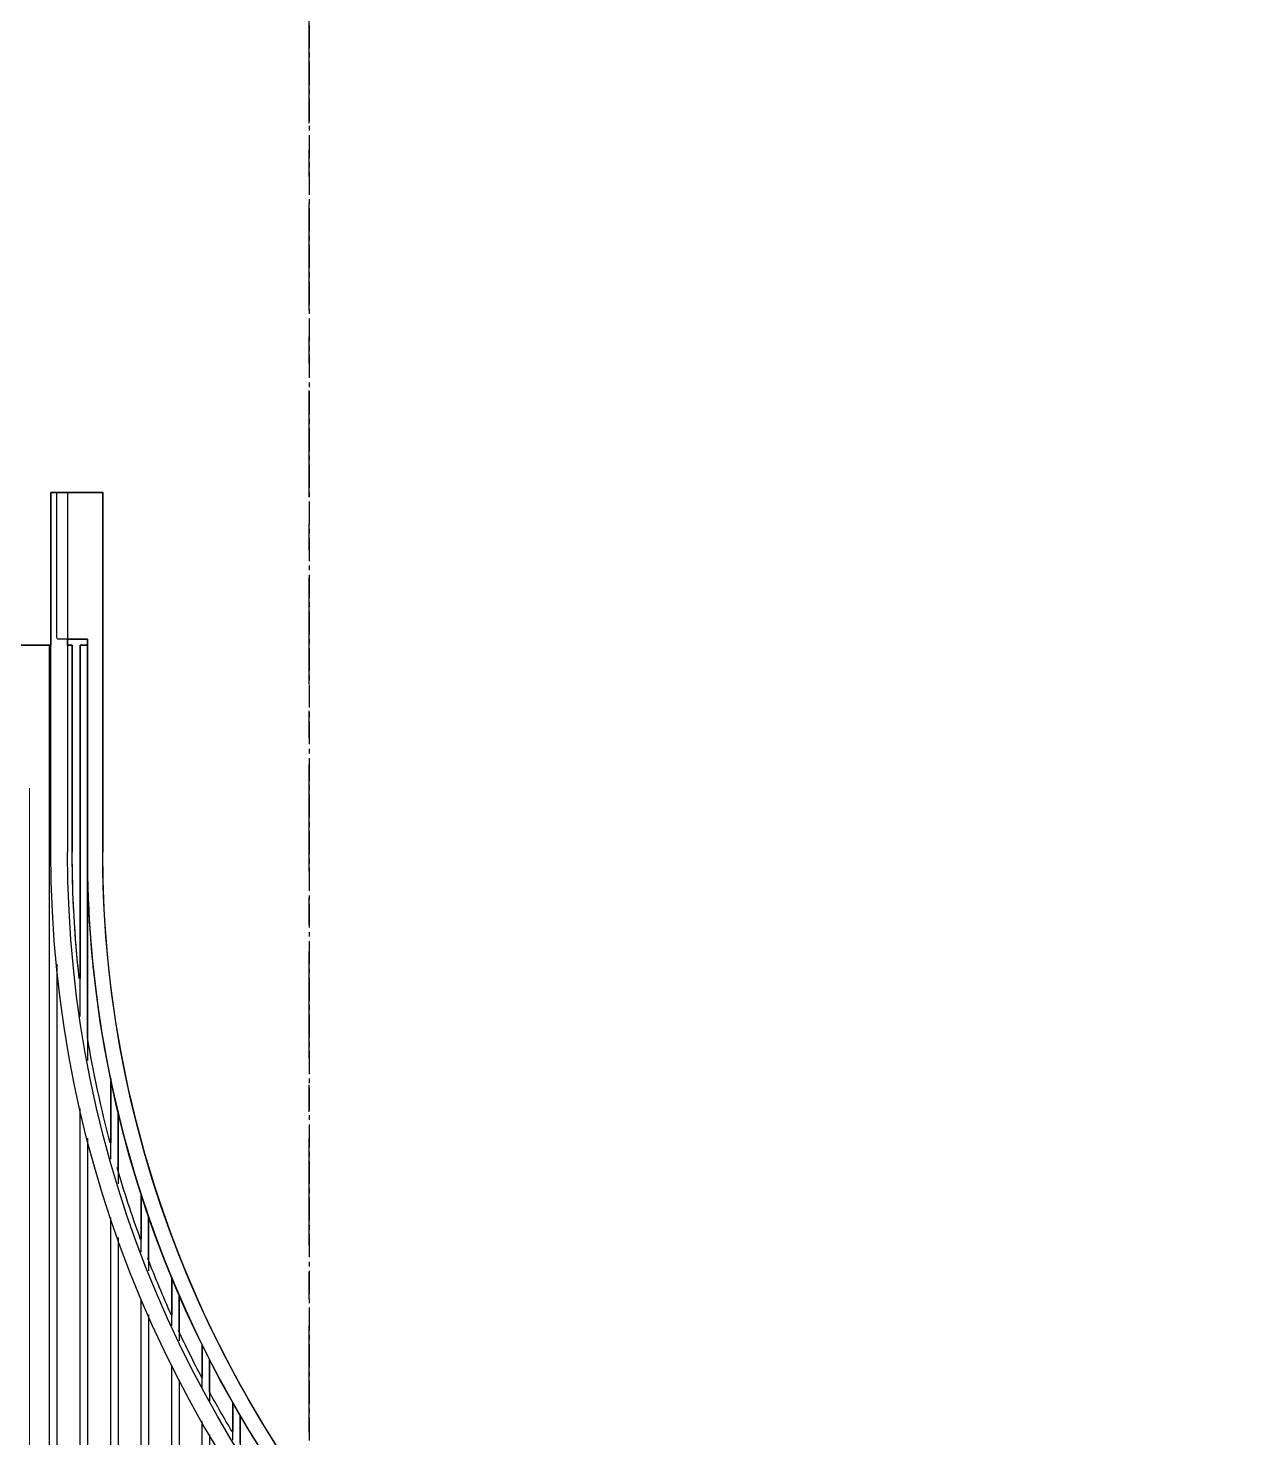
# Model space of a CAD drawing. Header units: millimetres. Extents: x -187664 to 435448, y -313239 to 299894.
# Drawn here: x 367614 to 369616, y 174741 to 177050 of the extents above; entities that cross this region are included whole.
import ezdxf
from ezdxf.enums import TextEntityAlignment as Align

# ---------------------------------------------------------------- set-up
doc = ezdxf.new("R2010")
doc.units = ezdxf.units.MM
doc.linetypes.add('CENTER', pattern=[2, 1.25, -0.25, 0.25, -0.25])
doc.linetypes.add('TA_GL_000.70000', pattern=[1.925, 0.7, -0.175, 0.175, -0.175, 0.7])
for name, color, linetype in [('000 - 0_SYM_DWG_GRIDLINE_MAIN_COLOR_251', 7, 'Continuous'), ('000 - 0_SYM_DWG_SLOPE-SYM_TEXT_COLOR_3', 7, 'Continuous'), ('000 - EXISTING_CANOPY_MAIN_COLOR_251', 7, 'Continuous'), ('000 - EXISTING_DIM_MAIN_COLOR_251', 7, 'Continuous'), ('000 - GRID', 7, 'CENTER')]:
    doc.layers.add(name, color=color, linetype=linetype)
doc.layers.add('A-GLAZ-CURT', color=7, linetype='Continuous', lineweight=9)
doc.layers.add('A-GLAZ-CURT-HDLN', color=7, linetype='Continuous', lineweight=9)
doc.styles.add('ARIAL', font='arial.ttf')
doc.styles.add('RomanS', font='arial.ttf', dxfattribs={"width": 0.8})
doc.styles.add('TA', font='', dxfattribs={"height": 4.5})
doc.styles.get('TA').set_extended_font_data('Cordia New')

# ---------------------------------------------------------------- blocks, each defined once
blk = doc.blocks.new('*U5069')
at = {"layer": '000 - 0_SYM_DWG_GRIDLINE_MAIN_COLOR_251', "color": 7, "linetype": 'ByBlock', "ltscale": 5}
blk.add_line((20, 0), (-355.735, 0), dxfattribs=at)
at = {"color": 7, "style": 'TA', "flags": 1}
blk.add_attdef('LOCATION', (6, -6), '', height=4.5, rotation=270, dxfattribs=at)
at = {"layer": '000 - 0_SYM_DWG_SLOPE-SYM_TEXT_COLOR_3', "color": 7, "style": 'ARIAL'}
blk.add_attdef('GRID-HEAD', text='', height=4, rotation=90, dxfattribs=at).set_placement((40, 0), align=Align.MIDDLE_CENTER)
blk = doc.blocks.new('W-1-PP19-ST-ENT1-1_20260610-094001_ELEVATION_2_DIMS')
at = {"layer": '000 - GRID', "color": 7, "linetype": 'TA_GL_000.70000', "xscale": 50.00000000000004, "yscale": 50.00000000000004, "zscale": 50.00000000000004, "rotation": 270}
blk.add_blockref('*U5069', (0, 101510), dxfattribs=at)
blk = doc.blocks.new('W-1-PP19-ST-ENT1-1_20260611-185229_ELEVATION_2_ST')
at = {"layer": '000 - EXISTING_DIM_MAIN_COLOR_251', "color": 7, "linetype": 'CENTER', "ltscale": 30}
blk.add_line((0, 115971.7), (0, 104599.5), dxfattribs=at)
at = {"layer": '000 - EXISTING_DIM_MAIN_COLOR_251', "color": 7, "style": 'RomanS'}
for tag, p in [('A1', (-4058, 116538.2)), ('A', (0, 116524.1))]:
    blk.add_attdef(tag, text='', height=250, dxfattribs=at).set_placement(p, align=Align.MIDDLE_CENTER)
blk = doc.blocks.new('A$Ca94a9856')
at = {"layer": '000 - EXISTING_CANOPY_MAIN_COLOR_251', "color": 7}
for p, q in [((-120, 2607.3), (-120, 3196.3)), ((-120, 3196.3), (-45, 3196.3)), ((-45, 3196.3), (-120, 3196.3)), ((-120, 3196.3), (-120, 2607.3)), ((-120, 2607.3), (-120, 3196.3)), ((-120, 3196.3), (-45, 3196.3)), ((-45, 3196.3), (-120, 3196.3)), ((-120, 3196.3), (-120, 2607.3)), ((-35, 3196.3), (-62.3, 3196.3)), ((-62.3, 3196.3), (-62.3, 2607.3)), ((-62.3, 3196.3), (-35, 3196.3)), ((-45, 2958.3), (-45, 3196.3)), ((-35, 2607.3), (-35, 3196.3)), ((-35, 3196.3), (-35, 2946.3)), ((-62.3, 2956.3), (-95, 2956.3)), ((-95, 2956.3), (-95, 2607.3)), ((-95, 2607.3), (-95, 2956.3)), ((-95, 2956.3), (-47, 2956.3)), ((-95, 2956.3), (-95, 2607.3)), ((-95, 2607.3), (-95, 2956.3)), ((-62.3, 2956.3), (-70, 2956.3)), ((-70, 2956.3), (-62.3, 2956.3)), ((-62.3, 2946.3), (-62.3, 2956.3)), ((-95, 2304.6), (-95, 2946.3)), ((-95, 2946.3), (-83, 2946.3)), ((-83, 2946.3), (-95, 2946.3)), ((-95, 2946.3), (-95, 2266.3)), ((-83, 2946.3), (-83, 2400.9)), ((-83, 2338.4), (-83, 2946.3)), ((-70, 2607.3), (-70, 2946.3)), ((-70, 2946.3), (-62.3, 2946.3)), ((-62.3, 2946.3), (-70, 2946.3)), ((-70, 2946.3), (-70, 2607.3)), ((-70, 2607.3), (-70, 2946.3)), ((-70, 2946.3), (-62.3, 2946.3)), ((-62.3, 2946.3), (-70, 2946.3)), ((-70, 2946.3), (-70, 2607.3)), ((-70, 2607.3), (-70, 2946.3)), ((-70, 2946.3), (-62.3, 2946.3)), ((-62.3, 2946.3), (-70, 2946.3)), ((-70, 2946.3), (-70, 2607.3)), ((-35, 2946.3), (100, 2946.3)), ((100, 2946.3), (-35, 2946.3)), ((-35, 2946.3), (-33, 2946.3)), ((-33, 2946.3), (-35, 2946.3)), ((-35, 2946.3), (30, 2946.3)), ((30, 2946.3), (-35, 2946.3)), ((-35, 2946.3), (30, 2946.3)), ((30, 2946.3), (-35, 2946.3)), ((-33, 587.3), (-33, 2946.3)), ((-45, 2424), (-45, 587.3)), ((-133, 2236.8), (-133, 2131.7)), ((-133, 2104.7), (-133, 2236.8)), ((-145, 2091.4), (-145, 2183)), ((-145, 2183), (-145, 2064.3)), ((-83, 587.3), (-83, 2187.7)), ((-95, 2139.2), (-95, 587.3)), ((-183, 2047.4), (-183, 1973.9)), ((-183, 1952.7), (-183, 2047.4)), ((-195, 1943.2), (-195, 2011.5)), ((-195, 2011.5), (-195, 1921.9)), ((-133, 587.3), (-133, 2009.3)), ((-145, 1976.7), (-145, 587.3)), ((-233, 1911.1), (-233, 1849.5)), ((-233, 1832), (-233, 1911.1)), ((-245, 1824.9), (-245, 1882.7)), ((-245, 1882.7), (-245, 1807.4)), ((-183, 587.3), (-183, 1876.3)), ((-195, 1850.2), (-195, 587.3)), ((-283, 1800.6), (-283, 1747.2)), ((-283, 1729.5), (-283, 1800.6)), ((-295, 1723.4), (-295, 1776.6)), ((-295, 1776.6), (-295, 1708.4)), ((-233, 587.3), (-233, 1767.6)), ((-245, 1743.5), (-245, 587.3)), ((-345, 1639.5), (-345, 1685.4)), ((-345, 1685.4), (-345, 1624.3)), ((-333, 1706.2), (-333, 1659.6)), ((-333, 1644.5), (-333, 1706.2)), ((-283, 587.3), (-283, 1675.5)), ((-295, 1654.1), (-295, 587.3))]:
    blk.add_line(p, q, dxfattribs=at)
for centre, radius, start, end in [((-47, 2958.3), 2, 269.7748, 360), ((-1920, 2607.3), 1800, 270, 0), ((-1920, 2607.3), 1825, 270.1424, 0), ((-1920, 2607.3), 1885, 270.1401, 0), ((-1920, 2607.3), 1857.7, 270.1411, 0), ((-1920, 2607.3), 1800, 331.5789, 0), ((-1920, 2607.3), 1800, 331.5789, 0), ((-1920, 2607.3), 1800, 331.5789, 0), ((-1920, 2607.3), 1825, 340.0488, 0), ((-1920, 2607.3), 1825, 340.0488, 0), ((-1920, 2607.3), 1825, 341.0969, 359.9956), ((-1920, 2607.3), 1850, 353.5884, 0), ((-1920, 2607.3), 1850, 355.2632, 0), ((-1920, 2607.3), 1850, 355.2632, 0), ((-1920, 2607.3), 1850, 355.2632, 0), ((-1920, 2607.3), 1850, 355.2632, 0), ((-1920, 2607.3), 1850, 355.2632, 0), ((-1920, 2607.3), 1850, 353.5884, 355.2284), ((-1920, 2607.3), 1850, 353.5884, 355.2284), ((-1920, 2607.3), 1850, 353.5884, 355.2284), ((-1920, 2607.3), 1850, 353.5884, 355.2284), ((-1920, 2607.3), 1850, 353.5884, 355.2284), ((-1920, 2607.3), 1850, 345.095, 350.5829), ((-1920, 2607.3), 1850, 345.095, 350.5829), ((-1920, 2607.3), 1850, 345.095, 350.5829), ((-1920, 2607.3), 1850, 345.095, 350.5829), ((-1920, 2607.3), 1850, 345.095, 350.5829), ((-1920, 2607.3), 1850, 345.095, 350.5829), ((-1920, 2607.3), 1825, 346.5565, 348.2865), ((-1920, 2607.3), 1825, 346.5565, 348.2865), ((-1920, 2607.3), 1850, 339.9645, 343.7922), ((-1920, 2607.3), 1850, 339.9645, 343.7922), ((-1920, 2607.3), 1850, 339.9645, 343.7922), ((-1920, 2607.3), 1850, 339.9645, 343.7922), ((-1920, 2607.3), 1850, 339.9645, 343.7922), ((-1920, 2607.3), 1850, 339.9645, 343.7922), ((-1920, 2607.3), 1825, 340.9444, 342.1342), ((-1920, 2607.3), 1825, 340.9444, 342.1342), ((-1920, 2607.3), 1825, 340.0488, 341.0701), ((-1920, 2607.3), 1825, 270.1424, 340.0277), ((-1920, 2607.3), 1825, 270.1424, 340.0277), ((-1920, 2607.3), 1825, 326.9004, 340.0277), ((-1920, 2607.3), 1850, 335.8089, 338.9418), ((-1920, 2607.3), 1850, 335.8089, 338.9418), ((-1920, 2607.3), 1850, 335.8089, 338.9418), ((-1920, 2607.3), 1850, 335.8089, 338.9418), ((-1920, 2607.3), 1850, 335.8089, 338.9418), ((-1920, 2607.3), 1850, 335.8089, 338.9418), ((-1920, 2607.3), 1825, 336.6073, 337.5751), ((-1920, 2607.3), 1825, 336.6073, 337.5751), ((-1920, 2607.3), 1850, 332.282, 334.9624), ((-1920, 2607.3), 1850, 332.282, 334.9624), ((-1920, 2607.3), 1850, 332.282, 334.9624), ((-1920, 2607.3), 1850, 332.282, 334.9624), ((-1920, 2607.3), 1850, 332.282, 334.9624), ((-1920, 2607.3), 1850, 332.282, 334.9624), ((-1920, 2607.3), 1825, 332.9245, 333.7643), ((-1920, 2607.3), 1825, 332.9245, 333.7643), ((-1920, 2607.3), 1800, 317.3684, 331.5487), ((-1920, 2607.3), 1800, 317.3684, 331.5487), ((-1920, 2607.3), 1800, 317.3684, 331.5487), ((-1920, 2607.3), 1850, 329.1562, 331.456), ((-1920, 2607.3), 1850, 329.1562, 331.456), ((-1920, 2607.3), 1850, 329.1562, 331.456), ((-1920, 2607.3), 1850, 329.1562, 331.456), ((-1920, 2607.3), 1850, 329.1562, 331.456), ((-1920, 2607.3), 1850, 329.1562, 331.456), ((-1920, 2607.3), 1825, 329.6563, 330.4106), ((-1920, 2607.3), 1825, 329.6563, 330.4106)]:
    blk.add_arc(centre, radius, start, end, dxfattribs=at)
blk = doc.blocks.new('C-1-PP19-AR-2150-01-D_20260611-152656_ELEVATION_4_EX_CANOPY')
at = {"color": 7}
blk.add_blockref('A$Ca94a9856', (458, 105550), dxfattribs=at)
blk = doc.blocks.new('DPA_CP_Entrance Canopy Lower - Depth 4200-19282229-2143-01 ENTRANCE 1 ENLARGED ELEVATION 2')
at = {"layer": 'A-GLAZ-CURT', "color": 7}
for p, q in [((-12652, 106112.3), (-12652, 106137.3)), ((-12652, 106137.3), (-12290.4, 106089.6)), ((-12290.4, 106089.6), (-12652, 106137.3)), ((-12652, 106137.3), (-12652, 106112.3)), ((-11203.2, 105921.1), (-12652, 106112.3)), ((-12652, 106112.3), (-11203.2, 105921.1)), ((-11311.5, 105900), (-12652, 106087.5)), ((-12290.1, 106089.6), (-11201.9, 105946)), ((-11201.9, 105946), (-12290.1, 106089.6)), ((-11252, 105846), (-12652, 106036.7)), ((-12652, 106036.7), (-12652, 105695)), ((-11252, 105846), (-12652, 106036.7)), ((-12652, 106036.7), (-11252, 105846)), ((-12652, 105695), (-12652, 106036.7)), ((-12652, 106034.7), (-12652, 105695)), ((-12652, 105695), (-12652, 106034.7)), ((-11201.9, 105946), (-11203.2, 105921.1)), ((-11203.2, 105921.1), (-11201.9, 105946)), ((-11252, 105900), (-11311.5, 105900)), ((-11252, 105900), (-11252, 105695)), ((-11252, 105895), (-11252, 105900)), ((-11252, 105900), (-11227, 105900)), ((-11227, 105900), (-11252, 105900)), ((-11252, 105900), (-11252, 105895)), ((-11232, 105895), (-11252, 105895)), ((-11252, 105895), (-11232, 105895)), ((-11232, 105745), (-11232, 105895)), ((-11232, 105895), (-11232, 105745)), ((-11227, 105900), (-11227, 105750)), ((-11227, 105750), (-11227, 105900)), ((-10992, 105750), (-10992, 105900)), ((-10992, 105900), (-10902, 105900)), ((-10902, 105900), (-10992, 105900)), ((-10992, 105900), (-10992, 105750)), ((-10907, 105895), (-10987, 105895)), ((-10987, 105895), (-10987, 105745)), ((-10987, 105745), (-10987, 105895)), ((-10987, 105895), (-10907, 105895)), ((-10982, 105895), (-10982, 105695)), ((-10932, 105895), (-10932, 105785)), ((-10907, 105785), (-10907, 105895)), ((-10907, 105895), (-10907, 105785)), ((-10902, 105900), (-10902, 105780)), ((-10902, 105780), (-10902, 105900)), ((-11252, 105695), (-11252, 105846)), ((-11252, 105846), (-11252, 105695)), ((-11252, 105695), (-11252, 105846)), ((-11252, 105846), (-11252, 105695)), ((-11252, 105845), (-11252, 105835.5)), ((-10937, 105765), (-10937, 105785)), ((-10937, 105785), (-10907, 105785)), ((-10907, 105785), (-10937, 105785)), ((-10937, 105785), (-10937, 105765)), ((-10932, 105780), (-10932, 105770)), ((-10902, 105780), (-10932, 105780)), ((-10932, 105780), (-10932, 105770)), ((-10932, 105770), (-10932, 105780)), ((-10932, 105780), (-10902, 105780)), ((-10932, 105770), (-10652, 105770)), ((-10652, 105770), (-10932, 105770)), ((-10652, 105770), (-10652, 105750)), ((-10652, 105750), (-10652, 105770)), ((-11227, 105750), (-10992, 105750)), ((-10992, 105750), (-11227, 105750)), ((-10907, 105765), (-10937, 105765)), ((-10937, 105765), (-10907, 105765)), ((-10932, 105765), (-10932, 105575)), ((-10907, 105575), (-10907, 105765)), ((-10907, 105765), (-10907, 105575)), ((-10652, 105750), (-10902, 105750)), ((-10902, 105750), (-10902, 105570)), ((-10902, 105570), (-10902, 105750)), ((-10902, 105750), (-10652, 105750)), ((-10987, 105745), (-11232, 105745)), ((-11232, 105745), (-10987, 105745)), ((-11252, 105704.5), (-11252, 105695)), ((-10932, 105695), (-12652, 105695)), ((-12652, 105695), (-11252, 105695)), ((-11252, 105695), (-12652, 105695)), ((-12652, 105695), (-11252, 105695)), ((-11252, 105695), (-12652, 105695)), ((-11252, 105695), (-11327, 105695)), ((-10957, 105695), (-10957, 105600)), ((-12516, 105600), (-12516, 105575)), ((-12516, 105600), (-10957, 105600)), ((-12652, 105550), (-12652, 105575)), ((-12652, 105575), (-10907, 105575)), ((-10907, 105575), (-12652, 105575)), ((-12652, 105575), (-12652, 105550)), ((-10902, 105570), (-10852, 105570)), ((-10852, 105570), (-10902, 105570)), ((-10852, 105569.6), (-10852, 105550)), ((-10852, 105550), (-10852, 105569.6)), ((-10852, 105550), (-12652, 105550)), ((-12652, 105550), (-10852, 105550))]:
    blk.add_line(p, q, dxfattribs=at)
at = {"layer": 'A-GLAZ-CURT-HDLN', "color": 7}
blk.add_line((-12652, 105550), (-12652, 108262.1), dxfattribs=at)
blk = doc.blocks.new('C-1-PP19-AR-2143-01-C_20260611-190406_ELEVATION_2_EX_CANOPY_SMALL')
at = {"layer": 'A-GLAZ-CURT', "color": 7}
blk.add_blockref('DPA_CP_Entrance Canopy Lower - Depth 4200-19282229-2143-01 ENTRANCE 1 ENLARGED ELEVATION 2', (12194, 0), dxfattribs=at)

msp = doc.modelspace()

# ---------------------------------------------------------------- block references
at = {"color": 7}
msp.add_blockref('W-1-PP19-ST-ENT1-1_20260611-185229_ELEVATION_2_ST', (368074.332, 67502.983), dxfattribs=at)

# ---------------------------------------------------------------- next in the draw order: block references
at = {"color": 7, "xscale": -1}
msp.add_blockref('C-1-PP19-AR-2150-01-D_20260611-152656_ELEVATION_4_EX_CANOPY', (368074.332, 67542.985), dxfattribs=at)

# ---------------------------------------------------------------- next in the draw order: block references
at = {"color": 7}
for name, p in [('W-1-PP19-ST-ENT1-1_20260610-094001_ELEVATION_2_DIMS', (368074.332, 67502.983)), ('C-1-PP19-AR-2143-01-C_20260611-190406_ELEVATION_2_EX_CANOPY_SMALL', (368074.332, 67542.985))]:
    msp.add_blockref(name, p, dxfattribs=at)

doc.saveas('drawing.dxf')
